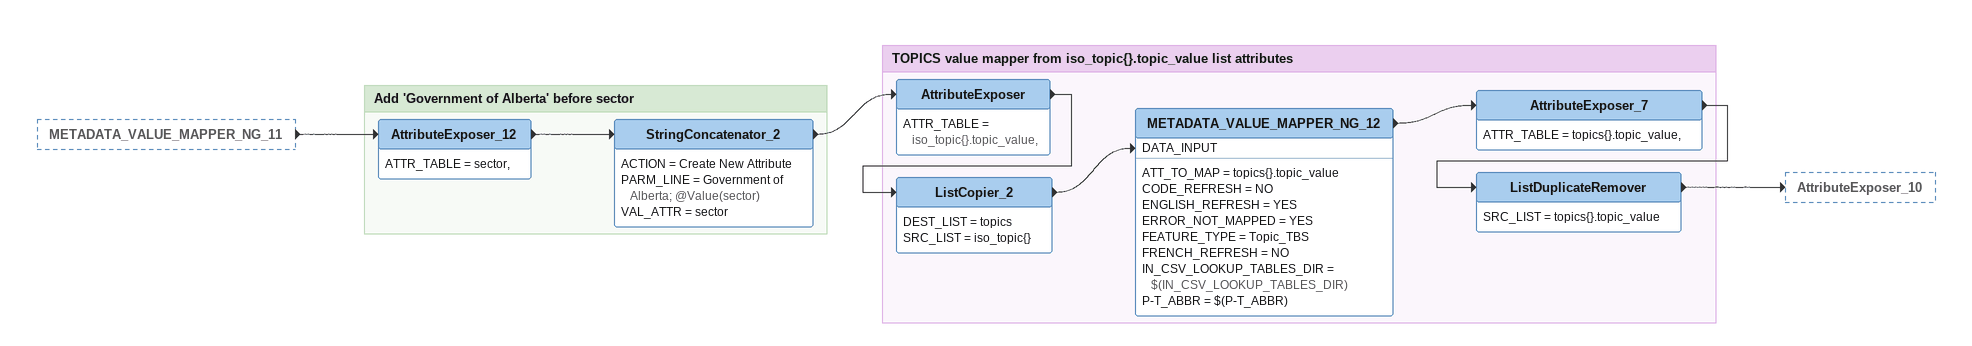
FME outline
METADATA_VALUE_MAPPER_NG_11 [outside]
    -> AttributeExposer_12

Bookmark: Add 'Government of Alberta' before sector
AttributeExposer_12
    ATTR_TABLE = sector,
    -> StringConcatenator_2
StringConcatenator_2
    ACTION = Create New Attribute
    PARM_LINE = Government of Alberta; @Value(sector)
    VAL_ATTR = sector
    -> AttributeExposer

Bookmark: TOPICS value mapper from iso_topic{}.topic_value list attributes
AttributeExposer
    ATTR_TABLE = iso_topic{}.topic_value,
    -> ListCopier_2
ListCopier_2
    DEST_LIST = topics
    SRC_LIST = iso_topic{}
    -> METADATA_VALUE_MAPPER_NG_12 [DATA_INPUT]
METADATA_VALUE_MAPPER_NG_12
    ATT_TO_MAP = topics{}.topic_value
    CODE_REFRESH = NO
    ENGLISH_REFRESH = YES
    ERROR_NOT_MAPPED = YES
    FEATURE_TYPE = Topic_TBS
    FRENCH_REFRESH = NO
    IN_CSV_LOOKUP_TABLES_DIR = $(IN_CSV_LOOKUP_TABLES_DIR)
    P-T_ABBR = $(P-T_ABBR)
    -> AttributeExposer_7
AttributeExposer_7
    ATTR_TABLE = topics{}.topic_value,
    -> ListDuplicateRemover
ListDuplicateRemover
    SRC_LIST = topics{}.topic_value
    -> AttributeExposer_10
